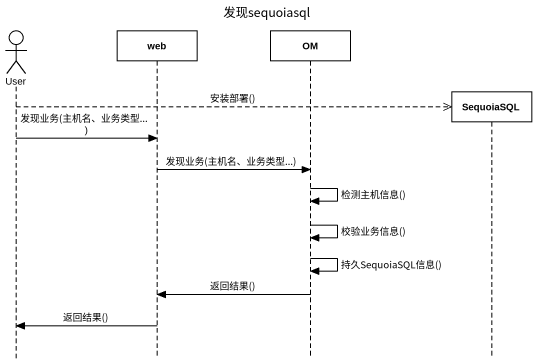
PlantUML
@startuml
title 发现sequoiasql
hide footbox
actor User
participant web
participant OM
participant SequoiaSQL

User -->> SequoiaSQL ** : 安装部署()
User -> web : 发现业务(主机名、业务类型...)
web -> OM : 发现业务(主机名、业务类型...)
OM -> OM : 检测主机信息()
OM -> OM : 校验业务信息()
OM -> OM : 持久SequoiaSQL信息()
OM -> web : 返回结果()
web -> User : 返回结果()
@enduml
